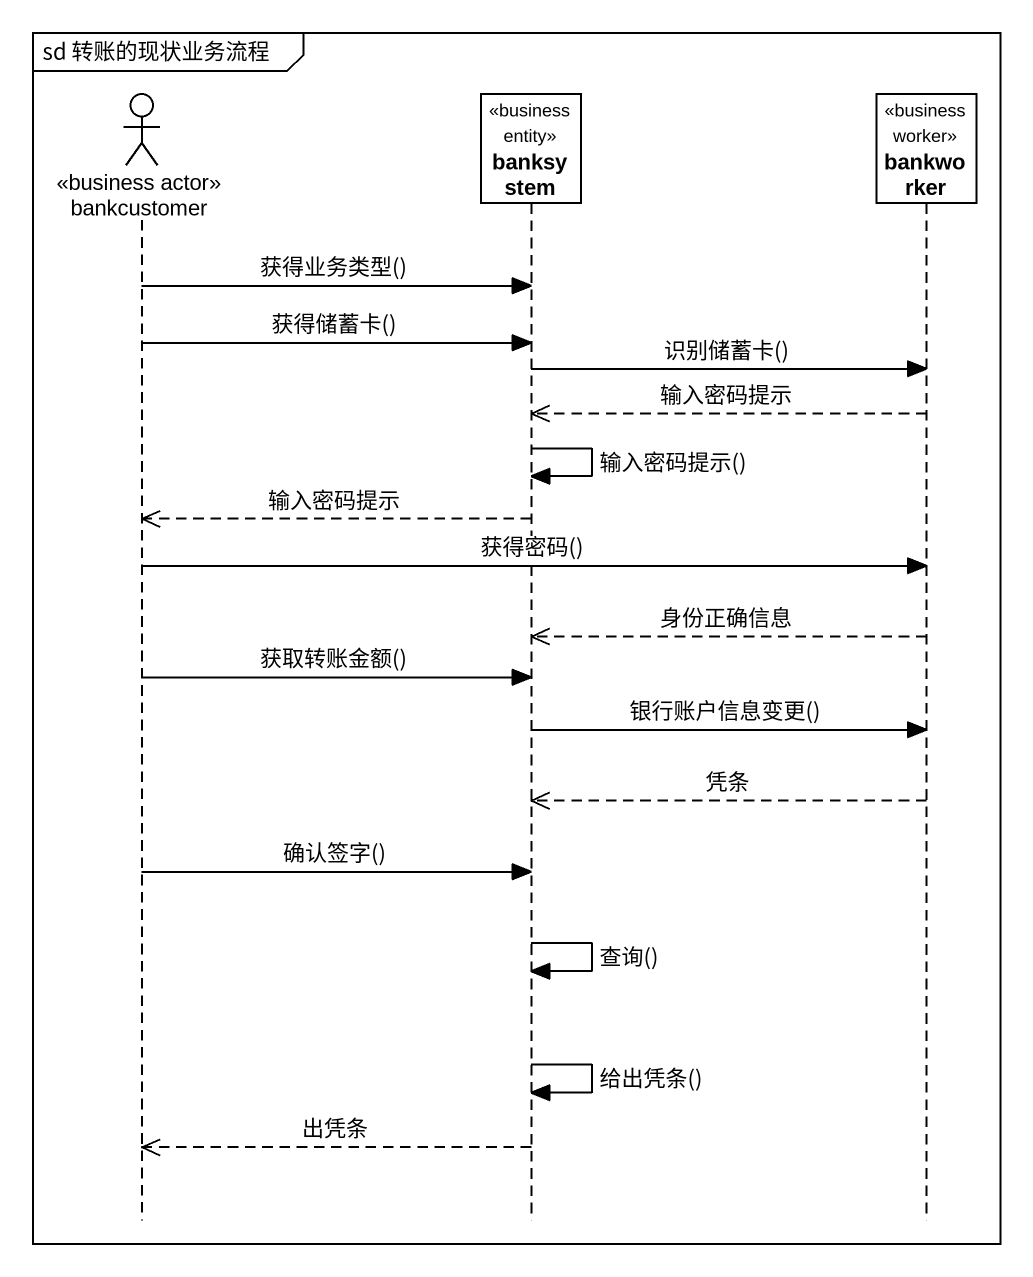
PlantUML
@startuml
mainframe sd 转账的现状业务流程
hide footbox
actor bankcustomer <<business actor>>
participant banksystem <<business entity>>
participant bankworker <<business worker>>

bankcustomer -> banksystem : 获得业务类型()
bankcustomer -> banksystem : 获得储蓄卡()
banksystem -> bankworker : 识别储蓄卡()
bankworker -->> banksystem : 输入密码提示
banksystem -> banksystem : 输入密码提示()
banksystem -->> bankcustomer : 输入密码提示
bankcustomer -> bankworker : 获得密码()
bankworker -->> banksystem : 身份正确信息
bankcustomer -> banksystem : 获取转账金额()
banksystem -> bankworker : 银行账户信息变更()
bankworker -->> banksystem : 凭条
bankcustomer -> banksystem : 确认签字()
banksystem -> banksystem : 查询()
banksystem -> banksystem : 给出凭条()
banksystem -->> bankcustomer : 出凭条
@enduml
